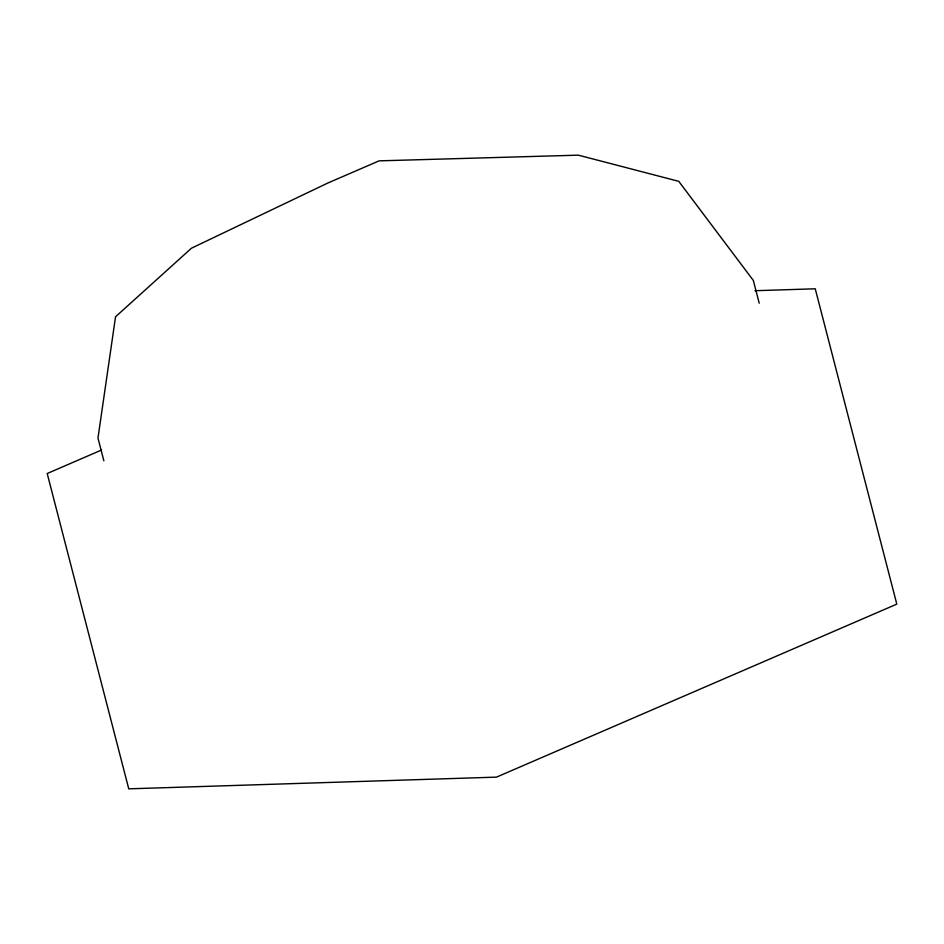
<?xml version="1.0" encoding="UTF-8"?>
<svg xmlns="http://www.w3.org/2000/svg" width="944" height="944" viewBox="0 0 944 944"><rect width="100%" height="100%" fill="white"/><g stroke="black" fill="none" stroke-linecap="round" stroke-linejoin="round"><path stroke-width="1.42" d="M101.291 450.135L47.2 473.51L128.75 788.842L496.509 777.124L896.8 604.125L815.25 288.793L754.94 290.717M759.212 303.201L753.336 280.451L678.76 181.331L578.353 155.158L379.099 160.858L327.839 183.018L191.443 248.213L115.546 316.783L97.975 438.063L103.864 460.825"/></g></svg>
